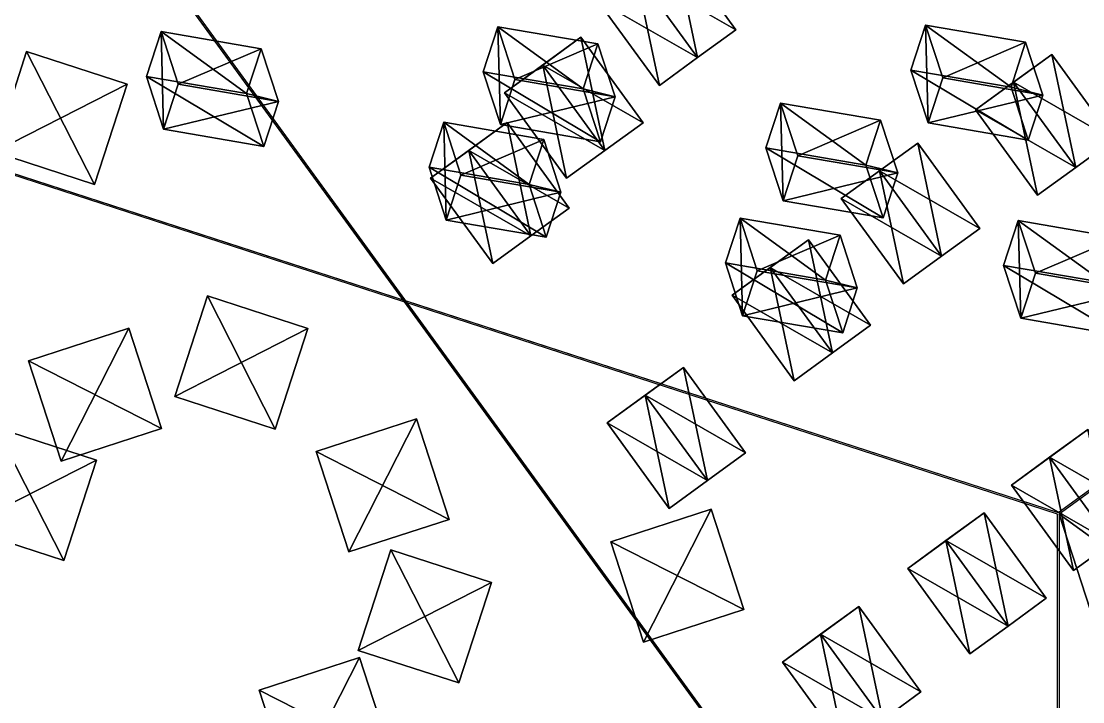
# Model space of a CAD drawing. Header units: metres. Extents: x -324 to 324, y -310 to 311.
# Drawn here: x 63.7 to 164.2, y 99.8 to 164.2 of the extents above; entities that cross this region are included whole.
import ezdxf

# ---------------------------------------------------------------- set-up
doc = ezdxf.new("R2010")
doc.units = ezdxf.units.M

msp = doc.modelspace()

# ---------------------------------------------------------------- linework, layer by layer
for p, q in [((161.80342, 117.557045, -738), (-61.803387, 190.21132, -738)), ((-61.753036, 190.3664, -738.10077), (161.85379, 117.71219, -738.10077)), ((61.803425, 190.21133, -1262), (200, 2.2904767e-05, -1262)), ((200.13191, 0.09591675, -1261.8993), (61.935257, 190.3072, -1261.8992)), ((161.85379, 117.71219, -738.10077), (261.85678, 190.37573, -938.09595)), ((261.97623, 190.21135, -938.0959), (161.96648, 117.557076, -738.10077)), ((161.80338, -117.55707, -738), (161.80342, 117.557045, -738)), ((161.96648, 117.557076, -738.10077), (161.96652, -117.55703, -738.10077))]:
    msp.add_line(p, q)
for points in [[(-61.753036, 190.3664, -738.10077), (161.85379, 117.71219, -738.10077), (261.85678, 190.37573, -938.09595), (261.85687, 190.37584, -938.0958)], [(61.803394, -190.21127, -1262), (61.803425, 190.21133, -1262), (200, 2.2904767e-05, -1262), (200.0001, 0.00012290476, -1261.9999)], [(261.94806, 190.31651, -938.3003), (200.13191, 0.09591675, -1261.8993), (61.935257, 190.3072, -1261.8992), (61.935356, 190.30731, -1261.899)], [(161.96648, 117.557076, -738.10077), (323.78568, 7.632487e-05, -1061.6997), (261.97623, 190.21135, -938.0959), (261.97632, 190.21146, -938.09576)], [(121.86525, 168.88171, -1209.1312), (125.483635, 171.51064, -1200.1871), (131.3615, 163.42046, -1200.1871), (131.3616, 163.42056, -1200.187)], [(125.483635, 171.51064, -1200.1871), (121.86569, 168.88203, -1197.9508), (127.743546, 160.79187, -1197.9508), (127.743645, 160.79198, -1197.9507)], [(127.743546, 160.79187, -1197.9508), (131.3615, 163.42046, -1200.1871), (125.483635, 171.51064, -1200.1871), (125.483734, 171.51074, -1200.187)], [(121.86569, 168.88203, -1197.9508), (118.24731, 166.25313, -1206.8949), (124.12516, 158.16295, -1206.8949), (124.12526, 158.16306, -1206.8948)], [(118.24731, 166.25313, -1206.8949), (121.86525, 168.88171, -1209.1312), (127.7431, 160.79155, -1209.1312), (127.7432, 160.79166, -1209.1311)], [(131.3615, 163.42046, -1200.1871), (127.7431, 160.79155, -1209.1312), (121.86525, 168.88171, -1209.1312), (121.86535, 168.88182, -1209.1311)], [(124.12516, 158.16295, -1206.8949), (127.743546, 160.79187, -1197.9508), (121.86569, 168.88203, -1197.9508), (121.86579, 168.88214, -1197.9507)], [(127.7431, 160.79155, -1209.1312), (124.12516, 158.16295, -1206.8949), (118.24731, 166.25313, -1206.8949), (118.247406, 166.25323, -1206.8948)], [(157.40355, 157.98523, -804.1198), (147.93138, 159.6097, -801.35596), (149.31331, 163.86285, -799.1196), (149.31342, 163.86296, -799.1195)], [(149.31331, 163.86285, -799.1196), (147.93138, 159.6097, -801.35596), (149.55585, 154.6093, -792.8496), (149.55595, 154.6094, -792.8495)], [(149.55585, 154.6093, -792.8496), (150.93779, 158.86246, -790.61334), (149.31331, 163.86285, -799.1196), (149.31342, 163.86296, -799.1195)], [(158.78549, 162.23839, -801.88354), (149.31331, 163.86285, -799.1196), (150.93779, 158.86246, -790.61334), (150.9379, 158.86256, -790.6132)], [(149.31331, 163.86285, -799.1196), (158.78549, 162.23839, -801.88354), (157.40355, 157.98523, -804.1198), (157.40366, 157.98534, -804.1197)], [(85.04817, 157.38434, -758.2644), (75.576, 159.0088, -755.50055), (76.957924, 163.26196, -753.2642), (76.95802, 163.26207, -753.2641)], [(76.957924, 163.26196, -753.2642), (75.576, 159.0088, -755.50055), (77.20047, 154.0084, -746.9942), (77.20057, 154.00851, -746.9941)], [(77.20047, 154.0084, -746.9942), (78.5824, 158.26157, -744.75793), (76.957924, 163.26196, -753.2642), (76.95802, 163.26207, -753.2641)], [(86.4301, 161.6375, -756.02814), (76.957924, 163.26196, -753.2642), (78.5824, 158.26157, -744.75793), (78.5825, 158.26167, -744.7578)], [(76.957924, 163.26196, -753.2642), (86.4301, 161.6375, -756.02814), (85.04817, 157.38434, -758.2644), (85.04827, 157.38445, -758.2643)], [(116.918526, 157.82771, -778.8022), (107.44635, 159.45218, -776.0383), (108.82828, 163.70534, -773.802), (108.82838, 163.70544, -773.8019)], [(108.82828, 163.70534, -773.802), (107.44635, 159.45218, -776.0383), (109.070816, 154.45178, -767.532), (109.070915, 154.45189, -767.53186)], [(109.070816, 154.45178, -767.532), (110.45275, 158.70494, -765.2957), (108.82828, 163.70534, -773.802), (108.82838, 163.70544, -773.8019)], [(118.30046, 162.08087, -776.5659), (108.82828, 163.70534, -773.802), (110.45275, 158.70494, -765.2957), (110.45285, 158.70505, -765.2956)], [(108.82828, 163.70534, -773.802), (118.30046, 162.08087, -776.5659), (116.918526, 157.82771, -778.8022), (116.918625, 157.82782, -778.80206)], [(127.7431, 160.79155, -1209.1312), (131.3615, 163.42046, -1200.1871), (127.743546, 160.79187, -1197.9508), (127.743645, 160.79198, -1197.9507)], [(109.465324, 157.45366, -1231.4458), (113.08371, 160.08257, -1222.5017), (116.70165, 162.71117, -1224.738), (116.70175, 162.71127, -1224.7379)], [(116.70165, 162.71117, -1224.738), (113.08327, 160.08224, -1233.6821), (109.465324, 157.45366, -1231.4458), (109.46542, 157.45377, -1231.4457)], [(110.45275, 158.70494, -765.2957), (119.92493, 157.08047, -768.0596), (118.30046, 162.08087, -776.5659), (118.30056, 162.08098, -776.5658)], [(113.08327, 160.08224, -1233.6821), (116.70165, 162.71117, -1224.738), (122.579506, 154.62099, -1224.738), (122.579605, 154.6211, -1224.7379)], [(116.70165, 162.71117, -1224.738), (113.08371, 160.08257, -1222.5017), (118.96156, 151.9924, -1222.5017), (118.96166, 151.99251, -1222.5016)], [(118.96156, 151.9924, -1222.5017), (122.579506, 154.62099, -1224.738), (116.70165, 162.71117, -1224.738), (116.70175, 162.71127, -1224.7379)], [(116.918526, 157.82771, -778.8022), (118.30046, 162.08087, -776.5659), (119.92493, 157.08047, -768.0596), (119.925026, 157.08058, -768.05945)], [(150.93779, 158.86246, -790.61334), (160.40996, 157.23799, -793.3772), (158.78549, 162.23839, -801.88354), (158.7856, 162.2385, -801.8834)], [(157.40355, 157.98523, -804.1198), (158.78549, 162.23839, -801.88354), (160.40996, 157.23799, -793.3772), (160.41006, 157.2381, -793.3771)], [(61.142685, 151.86108, -1265.5), (64.23286, 161.37166, -1265.5), (64.23286, 161.37166, -1270.5), (64.232956, 161.37177, -1270.4999)], [(64.23286, 161.37166, -1265.5), (61.142685, 151.86108, -1265.5), (70.65325, 148.77092, -1265.5), (70.65335, 148.77103, -1265.4999)], [(61.142685, 151.86108, -1270.5), (64.23286, 161.37166, -1270.5), (73.74342, 158.2815, -1270.5), (73.74352, 158.2816, -1270.4999)], [(64.23286, 161.37166, -1270.5), (61.142685, 151.86108, -1270.5), (61.142685, 151.86108, -1265.5), (61.142784, 151.86119, -1265.4999)], [(70.65325, 148.77092, -1265.5), (73.74342, 158.2815, -1265.5), (64.23286, 161.37166, -1265.5), (64.232956, 161.37177, -1265.4999)], [(73.74342, 158.2815, -1265.5), (73.74342, 158.2815, -1270.5), (64.23286, 161.37166, -1270.5), (64.232956, 161.37177, -1270.4999)], [(64.23286, 161.37166, -1270.5), (64.23286, 161.37166, -1265.5), (73.74342, 158.2815, -1265.5), (73.74352, 158.2816, -1265.4999)], [(78.5824, 158.26157, -744.75793), (88.05457, 156.6371, -747.5218), (86.4301, 161.6375, -756.02814), (86.4302, 161.6376, -756.028)], [(85.04817, 157.38434, -758.2644), (86.4301, 161.6375, -756.02814), (88.05457, 156.6371, -747.5218), (88.05467, 156.6372, -747.52167)], [(127.743546, 160.79187, -1197.9508), (124.12516, 158.16295, -1206.8949), (127.7431, 160.79155, -1209.1312), (127.7432, 160.79166, -1209.1311)], [(154.02928, 155.83817, -1161.2476), (157.64767, 158.46707, -1152.3035), (161.26562, 161.09567, -1154.5398), (161.26573, 161.09578, -1154.5397)], [(161.26562, 161.09567, -1154.5398), (157.64723, 158.46675, -1163.4839), (154.02928, 155.83817, -1161.2476), (154.02939, 155.83827, -1161.2474)], [(157.64723, 158.46675, -1163.4839), (161.26562, 161.09567, -1154.5398), (167.14348, 153.0055, -1154.5398), (167.14359, 153.0056, -1154.5397)], [(161.26562, 161.09567, -1154.5398), (157.64767, 158.46707, -1152.3035), (163.52553, 150.3769, -1152.3035), (163.52563, 150.37701, -1152.3033)], [(163.52553, 150.3769, -1152.3035), (167.14348, 153.0055, -1154.5398), (161.26562, 161.09567, -1154.5398), (161.26573, 161.09578, -1154.5397)], [(113.08371, 160.08257, -1222.5017), (109.465324, 157.45366, -1231.4458), (115.34318, 149.36348, -1231.4458), (115.34328, 149.36359, -1231.4457)], [(109.465324, 157.45366, -1231.4458), (113.08327, 160.08224, -1233.6821), (118.96112, 151.99208, -1233.6821), (118.96122, 151.99219, -1233.682)], [(122.579506, 154.62099, -1224.738), (118.96112, 151.99208, -1233.6821), (113.08327, 160.08224, -1233.6821), (113.08337, 160.08235, -1233.682)], [(115.34318, 149.36348, -1231.4458), (118.96156, 151.9924, -1222.5017), (113.08371, 160.08257, -1222.5017), (113.08381, 160.08267, -1222.5016)], [(86.672646, 152.38394, -749.7581), (77.20047, 154.0084, -746.9942), (75.576, 159.0088, -755.50055), (75.576096, 159.00891, -755.5004)], [(75.576, 159.0088, -755.50055), (85.04817, 157.38434, -758.2644), (86.672646, 152.38394, -749.7581), (86.672745, 152.38405, -749.758)], [(118.543, 152.82732, -770.2959), (109.070816, 154.45178, -767.532), (107.44635, 159.45218, -776.0383), (107.44645, 159.45229, -776.0382)], [(107.44635, 159.45218, -776.0383), (116.918526, 157.82771, -778.8022), (118.543, 152.82732, -770.2959), (118.5431, 152.82742, -770.2958)], [(159.02803, 152.98483, -795.6135), (149.55585, 154.6093, -792.8496), (147.93138, 159.6097, -801.35596), (147.93149, 159.6098, -801.35583)], [(147.93138, 159.6097, -801.35596), (157.40355, 157.98523, -804.1198), (159.02803, 152.98483, -795.6135), (159.02814, 152.98494, -795.6134)], [(160.40996, 157.23799, -793.3772), (150.93779, 158.86246, -790.61334), (149.55585, 154.6093, -792.8496), (149.55595, 154.6094, -792.8495)], [(73.74342, 158.2815, -1270.5), (70.65325, 148.77092, -1270.5), (61.142685, 151.86108, -1270.5), (61.142784, 151.86119, -1270.4999)], [(70.65325, 148.77092, -1270.5), (73.74342, 158.2815, -1270.5), (73.74342, 158.2815, -1265.5), (73.74352, 158.2816, -1265.4999)], [(73.74342, 158.2815, -1265.5), (70.65325, 148.77092, -1265.5), (70.65325, 148.77092, -1270.5), (70.65335, 148.77103, -1270.4999)], [(88.05457, 156.6371, -747.5218), (78.5824, 158.26157, -744.75793), (77.20047, 154.0084, -746.9942), (77.20057, 154.00851, -746.9941)], [(119.92493, 157.08047, -768.0596), (110.45275, 158.70494, -765.2957), (109.070816, 154.45178, -767.532), (109.070915, 154.45189, -767.53186)], [(119.92493, 157.08047, -768.0596), (118.543, 152.82732, -770.2959), (116.918526, 157.82771, -778.8022), (116.918625, 157.82782, -778.80206)], [(157.64767, 158.46707, -1152.3035), (154.02928, 155.83817, -1161.2476), (159.90714, 147.74799, -1161.2476), (159.90724, 147.7481, -1161.2474)], [(154.02928, 155.83817, -1161.2476), (157.64723, 158.46675, -1163.4839), (163.52509, 150.37659, -1163.4839), (163.52519, 150.3767, -1163.4838)], [(160.40996, 157.23799, -793.3772), (159.02803, 152.98483, -795.6135), (157.40355, 157.98523, -804.1198), (157.40366, 157.98534, -804.1197)], [(167.14348, 153.0055, -1154.5398), (163.52509, 150.37659, -1163.4839), (157.64723, 158.46675, -1163.4839), (157.64734, 158.46686, -1163.4838)], [(159.90714, 147.74799, -1161.2476), (163.52553, 150.3769, -1152.3035), (157.64767, 158.46707, -1152.3035), (157.64778, 158.46718, -1152.3033)], [(88.05457, 156.6371, -747.5218), (86.672646, 152.38394, -749.7581), (85.04817, 157.38434, -758.2644), (85.04827, 157.38445, -758.2643)], [(109.070816, 154.45178, -767.532), (118.543, 152.82732, -770.2959), (119.92493, 157.08047, -768.0596), (119.925026, 157.08058, -768.05945)], [(118.96112, 151.99208, -1233.6821), (115.34318, 149.36348, -1231.4458), (109.465324, 157.45366, -1231.4458), (109.46542, 157.45377, -1231.4457)], [(149.55585, 154.6093, -792.8496), (159.02803, 152.98483, -795.6135), (160.40996, 157.23799, -793.3772), (160.41006, 157.2381, -793.3771)], [(77.20047, 154.0084, -746.9942), (86.672646, 152.38394, -749.7581), (88.05457, 156.6371, -747.5218), (88.05467, 156.6372, -747.52167)], [(143.67636, 150.61252, -781.615), (134.2042, 152.23698, -778.85114), (135.58612, 156.49014, -776.6148), (135.58623, 156.49025, -776.6147)], [(135.58612, 156.49014, -776.6148), (134.2042, 152.23698, -778.85114), (135.82866, 147.23659, -770.3448), (135.82877, 147.2367, -770.34467)], [(135.82866, 147.23659, -770.3448), (137.2106, 151.48975, -768.1085), (135.58612, 156.49014, -776.6148), (135.58623, 156.49025, -776.6147)], [(145.0583, 154.86568, -779.3787), (135.58612, 156.49014, -776.6148), (137.2106, 151.48975, -768.1085), (137.21071, 151.48985, -768.1084)], [(135.58612, 156.49014, -776.6148), (145.0583, 154.86568, -779.3787), (143.67636, 150.61252, -781.615), (143.67647, 150.61263, -781.61487)], [(163.52509, 150.37659, -1163.4839), (159.90714, 147.74799, -1161.2476), (154.02928, 155.83817, -1161.2476), (154.02939, 155.83827, -1161.2474)], [(137.2106, 151.48975, -768.1085), (146.68277, 149.86528, -770.8724), (145.0583, 154.86568, -779.3787), (145.05841, 154.86578, -779.3786)], [(143.67636, 150.61252, -781.615), (145.0583, 154.86568, -779.3787), (146.68277, 149.86528, -770.8724), (146.68288, 149.86539, -770.87225)], [(111.79507, 148.78494, -758.43787), (102.32289, 150.40941, -755.674), (103.70482, 154.66257, -753.4377), (103.70492, 154.66267, -753.43756)], [(103.70482, 154.66257, -753.4377), (102.32289, 150.40941, -755.674), (103.94736, 145.40901, -747.16766), (103.94746, 145.40912, -747.16754)], [(102.46517, 149.37584, -1252.2659), (106.08356, 152.00475, -1243.3218), (109.7015, 154.63335, -1245.5581), (109.7016, 154.63345, -1245.558)], [(109.7015, 154.63335, -1245.5581), (106.083115, 152.00443, -1254.5022), (102.46517, 149.37584, -1252.2659), (102.46527, 149.37595, -1252.2657)], [(103.94736, 145.40901, -747.16766), (105.32929, 149.66217, -744.9314), (103.70482, 154.66257, -753.4377), (103.70492, 154.66267, -753.43756)], [(113.177, 153.0381, -756.2016), (103.70482, 154.66257, -753.4377), (105.32929, 149.66217, -744.9314), (105.32939, 149.66228, -744.9313)], [(103.70482, 154.66257, -753.4377), (113.177, 153.0381, -756.2016), (111.79507, 148.78494, -758.43787), (111.795166, 148.78505, -758.43774)], [(106.083115, 152.00443, -1254.5022), (109.7015, 154.63335, -1245.5581), (115.57935, 146.54317, -1245.5581), (115.57945, 146.54327, -1245.558)], [(109.7015, 154.63335, -1245.5581), (106.08356, 152.00475, -1243.3218), (111.96141, 143.91458, -1243.3218), (111.96151, 143.91469, -1243.3217)], [(111.96141, 143.91458, -1243.3218), (115.57935, 146.54317, -1245.5581), (109.7015, 154.63335, -1245.5581), (109.7016, 154.63345, -1245.558)], [(118.96112, 151.99208, -1233.6821), (122.579506, 154.62099, -1224.738), (118.96156, 151.9924, -1222.5017), (118.96166, 151.99251, -1222.5016)], [(105.32929, 149.66217, -744.9314), (114.80147, 148.0377, -747.69525), (113.177, 153.0381, -756.2016), (113.1771, 153.03821, -756.2015)], [(111.79507, 148.78494, -758.43787), (113.177, 153.0381, -756.2016), (114.80147, 148.0377, -747.69525), (114.80157, 148.03781, -747.6951)], [(163.52509, 150.37659, -1163.4839), (167.14348, 153.0055, -1154.5398), (163.52553, 150.3769, -1152.3035), (163.52563, 150.37701, -1152.3033)], [(70.65325, 148.77092, -1270.5), (70.65325, 148.77092, -1265.5), (61.142685, 151.86108, -1265.5), (61.142784, 151.86119, -1265.4999)], [(61.142685, 151.86108, -1265.5), (61.142685, 151.86108, -1270.5), (70.65325, 148.77092, -1270.5), (70.65335, 148.77103, -1270.4999)], [(106.08356, 152.00475, -1243.3218), (102.46517, 149.37584, -1252.2659), (108.343025, 141.28566, -1252.2659), (108.343124, 141.28577, -1252.2657)], [(102.46517, 149.37584, -1252.2659), (106.083115, 152.00443, -1254.5022), (111.96097, 143.91426, -1254.5022), (111.96107, 143.91437, -1254.5021)], [(115.57935, 146.54317, -1245.5581), (111.96097, 143.91426, -1254.5022), (106.083115, 152.00443, -1254.5022), (106.08321, 152.00453, -1254.5021)], [(108.343025, 141.28566, -1252.2659), (111.96141, 143.91458, -1243.3218), (106.08356, 152.00475, -1243.3218), (106.08366, 152.00485, -1243.3217)], [(118.96156, 151.9924, -1222.5017), (115.34318, 149.36348, -1231.4458), (118.96112, 151.99208, -1233.6821), (118.96122, 151.99219, -1233.682)], [(145.30084, 145.61212, -773.1087), (135.82866, 147.23659, -770.3448), (134.2042, 152.23698, -778.85114), (134.2043, 152.23709, -778.851)], [(134.2042, 152.23698, -778.85114), (143.67636, 150.61252, -781.615), (145.30084, 145.61212, -773.1087), (145.30095, 145.61223, -773.1086)], [(141.33687, 147.44412, -1191.6484), (144.95526, 150.07303, -1182.7043), (148.57321, 152.70163, -1184.9407), (148.57332, 152.70174, -1184.9406)], [(148.57321, 152.70163, -1184.9407), (144.95482, 150.07271, -1193.8848), (141.33687, 147.44412, -1191.6484), (141.33698, 147.44423, -1191.6483)], [(144.95482, 150.07271, -1193.8848), (148.57321, 152.70163, -1184.9407), (154.45107, 144.61145, -1184.9407), (154.45117, 144.61156, -1184.9406)], [(148.57321, 152.70163, -1184.9407), (144.95526, 150.07303, -1182.7043), (150.83311, 141.98286, -1182.7043), (150.83322, 141.98297, -1182.7042)], [(150.83311, 141.98286, -1182.7043), (154.45107, 144.61145, -1184.9407), (148.57321, 152.70163, -1184.9407), (148.57332, 152.70174, -1184.9406)], [(146.68277, 149.86528, -770.8724), (137.2106, 151.48975, -768.1085), (135.82866, 147.23659, -770.3448), (135.82877, 147.2367, -770.34467)], [(113.41954, 143.78455, -749.9316), (103.94736, 145.40901, -747.16766), (102.32289, 150.40941, -755.674), (102.32299, 150.40952, -755.6739)], [(102.32289, 150.40941, -755.674), (111.79507, 148.78494, -758.43787), (113.41954, 143.78455, -749.9316), (113.41964, 143.78465, -749.93146)], [(135.82866, 147.23659, -770.3448), (145.30084, 145.61212, -773.1087), (146.68277, 149.86528, -770.8724), (146.68288, 149.86539, -770.87225)], [(144.95526, 150.07303, -1182.7043), (141.33687, 147.44412, -1191.6484), (147.21472, 139.35394, -1191.6484), (147.21483, 139.35405, -1191.6483)], [(141.33687, 147.44412, -1191.6484), (144.95482, 150.07271, -1193.8848), (150.83267, 141.98254, -1193.8848), (150.83278, 141.98265, -1193.8846)], [(146.68277, 149.86528, -770.8724), (145.30084, 145.61212, -773.1087), (143.67636, 150.61252, -781.615), (143.67647, 150.61263, -781.61487)], [(154.45107, 144.61145, -1184.9407), (150.83267, 141.98254, -1193.8848), (144.95482, 150.07271, -1193.8848), (144.95493, 150.07281, -1193.8846)], [(147.21472, 139.35394, -1191.6484), (150.83311, 141.98286, -1182.7043), (144.95526, 150.07303, -1182.7043), (144.95537, 150.07314, -1182.7042)], [(163.52553, 150.3769, -1152.3035), (159.90714, 147.74799, -1161.2476), (163.52509, 150.37659, -1163.4839), (163.52519, 150.3767, -1163.4838)], [(111.96097, 143.91426, -1254.5022), (108.343025, 141.28566, -1252.2659), (102.46517, 149.37584, -1252.2659), (102.46527, 149.37595, -1252.2657)], [(114.80147, 148.0377, -747.69525), (105.32929, 149.66217, -744.9314), (103.94736, 145.40901, -747.16766), (103.94746, 145.40912, -747.16754)], [(114.80147, 148.0377, -747.69525), (113.41954, 143.78455, -749.9316), (111.79507, 148.78494, -758.43787), (111.795166, 148.78505, -758.43774)], [(103.94736, 145.40901, -747.16766), (113.41954, 143.78455, -749.9316), (114.80147, 148.0377, -747.69525), (114.80157, 148.03781, -747.6951)], [(150.83267, 141.98254, -1193.8848), (147.21472, 139.35394, -1191.6484), (141.33687, 147.44412, -1191.6484), (141.33698, 147.44423, -1191.6483)], [(111.96097, 143.91426, -1254.5022), (115.57935, 146.54317, -1245.5581), (111.96141, 143.91458, -1243.3218), (111.96151, 143.91469, -1243.3217)], [(139.84515, 139.71887, -758.52905), (130.37299, 141.34334, -755.7652), (131.75491, 145.5965, -753.5289), (131.75502, 145.5966, -753.52875)], [(131.75491, 145.5965, -753.5289), (130.37299, 141.34334, -755.7652), (131.99745, 136.34294, -747.25885), (131.99756, 136.34305, -747.2587)], [(131.99745, 136.34294, -747.25885), (133.3794, 140.5961, -745.0226), (131.75491, 145.5965, -753.5289), (131.75502, 145.5966, -753.52875)], [(141.2271, 143.97203, -756.2928), (131.75491, 145.5965, -753.5289), (133.3794, 140.5961, -745.0226), (133.3795, 140.5962, -745.02246)], [(131.75491, 145.5965, -753.5289), (141.2271, 143.97203, -756.2928), (139.84515, 139.71887, -758.52905), (139.84526, 139.71898, -758.52893)], [(166.17831, 139.4826, -774.3525), (156.70615, 141.10707, -771.5886), (158.08807, 145.36023, -769.3523), (158.08818, 145.36034, -769.3522)], [(158.08807, 145.36023, -769.3523), (156.70615, 141.10707, -771.5886), (158.33061, 136.10667, -763.0823), (158.33072, 136.10678, -763.08215)], [(158.33061, 136.10667, -763.0823), (159.71255, 140.35983, -760.846), (158.08807, 145.36023, -769.3523), (158.08818, 145.36034, -769.3522)], [(167.56026, 143.73576, -772.1162), (158.08807, 145.36023, -769.3523), (159.71255, 140.35983, -760.846), (159.71266, 140.35994, -760.8459)], [(158.08807, 145.36023, -769.3523), (167.56026, 143.73576, -772.1162), (166.17831, 139.4826, -774.3525), (166.17842, 139.48271, -774.35236)], [(111.96141, 143.91458, -1243.3218), (108.343025, 141.28566, -1252.2659), (111.96097, 143.91426, -1254.5022), (111.96107, 143.91437, -1254.5021)], [(133.3794, 140.5961, -745.0226), (142.85156, 138.97163, -747.78644), (141.2271, 143.97203, -756.2928), (141.2272, 143.97214, -756.29266)], [(139.84515, 139.71887, -758.52905), (141.2271, 143.97203, -756.2928), (142.85156, 138.97163, -747.78644), (142.85167, 138.97174, -747.7863)], [(150.83267, 141.98254, -1193.8848), (154.45107, 144.61145, -1184.9407), (150.83311, 141.98286, -1182.7043), (150.83322, 141.98297, -1182.7042)], [(159.71255, 140.35983, -760.846), (169.18472, 138.73537, -763.60986), (167.56026, 143.73576, -772.1162), (167.56036, 143.73587, -772.1161)], [(130.999, 138.27812, -1219.1473), (134.61739, 140.90703, -1210.2032), (138.23534, 143.53563, -1212.4396), (138.23544, 143.53574, -1212.4395)], [(138.23534, 143.53563, -1212.4396), (134.61694, 140.90671, -1221.3837), (130.999, 138.27812, -1219.1473), (130.9991, 138.27823, -1219.1472)], [(134.61694, 140.90671, -1221.3837), (138.23534, 143.53563, -1212.4396), (144.11319, 135.44545, -1212.4396), (144.1133, 135.44556, -1212.4395)], [(138.23534, 143.53563, -1212.4396), (134.61739, 140.90703, -1210.2032), (140.49524, 132.81686, -1210.2032), (140.49535, 132.81697, -1210.2031)], [(140.49524, 132.81686, -1210.2032), (144.11319, 135.44545, -1212.4396), (138.23534, 143.53563, -1212.4396), (138.23544, 143.53574, -1212.4395)], [(150.83311, 141.98286, -1182.7043), (147.21472, 139.35394, -1191.6484), (150.83267, 141.98254, -1193.8848), (150.83278, 141.98265, -1193.8846)], [(141.46964, 134.71848, -750.02277), (131.99745, 136.34294, -747.25885), (130.37299, 141.34334, -755.7652), (130.3731, 141.34344, -755.7651)], [(130.37299, 141.34334, -755.7652), (139.84515, 139.71887, -758.52905), (141.46964, 134.71848, -750.02277), (141.46974, 134.71858, -750.02264)], [(134.61739, 140.90703, -1210.2032), (130.999, 138.27812, -1219.1473), (136.87685, 130.18794, -1219.1473), (136.87695, 130.18805, -1219.1472)], [(130.999, 138.27812, -1219.1473), (134.61694, 140.90671, -1221.3837), (140.4948, 132.81654, -1221.3837), (140.4949, 132.81665, -1221.3835)], [(144.11319, 135.44545, -1212.4396), (140.4948, 132.81654, -1221.3837), (134.61694, 140.90671, -1221.3837), (134.61705, 140.90681, -1221.3835)], [(136.87685, 130.18794, -1219.1473), (140.49524, 132.81686, -1210.2032), (134.61739, 140.90703, -1210.2032), (134.6175, 140.90714, -1210.2031)], [(167.8028, 134.48221, -765.8462), (158.33061, 136.10667, -763.0823), (156.70615, 141.10707, -771.5886), (156.70625, 141.10718, -771.5885)], [(156.70615, 141.10707, -771.5886), (166.17831, 139.4826, -774.3525), (167.8028, 134.48221, -765.8462), (167.8029, 134.48232, -765.84607)], [(142.85156, 138.97163, -747.78644), (133.3794, 140.5961, -745.0226), (131.99745, 136.34294, -747.25885), (131.99756, 136.34305, -747.2587)], [(142.85156, 138.97163, -747.78644), (141.46964, 134.71848, -750.02277), (139.84515, 139.71887, -758.52905), (139.84526, 139.71898, -758.52893)], [(169.18472, 138.73537, -763.60986), (159.71255, 140.35983, -760.846), (158.33061, 136.10667, -763.0823), (158.33072, 136.10678, -763.08215)], [(131.99745, 136.34294, -747.25885), (141.46964, 134.71848, -750.02277), (142.85156, 138.97163, -747.78644), (142.85167, 138.97174, -747.7863)], [(158.33061, 136.10667, -763.0823), (167.8028, 134.48221, -765.8462), (169.18472, 138.73537, -763.60986), (169.18483, 138.73547, -763.60974)], [(78.25615, 128.70175, -1265.5), (81.34632, 138.21233, -1265.5), (81.34632, 138.21233, -1270.5), (81.34642, 138.21243, -1270.4999)], [(81.34632, 138.21233, -1265.5), (78.25615, 128.70175, -1265.5), (87.766716, 125.61159, -1265.5), (87.766815, 125.61169, -1265.4999)], [(78.25615, 128.70175, -1270.5), (81.34632, 138.21233, -1270.5), (90.85689, 135.12216, -1270.5), (90.85699, 135.12227, -1270.4999)], [(81.34632, 138.21233, -1270.5), (78.25615, 128.70175, -1270.5), (78.25615, 128.70175, -1265.5), (78.25625, 128.70186, -1265.4999)], [(87.766716, 125.61159, -1265.5), (90.85689, 135.12216, -1265.5), (81.34632, 138.21233, -1265.5), (81.34642, 138.21243, -1265.4999)], [(90.85689, 135.12216, -1265.5), (90.85689, 135.12216, -1270.5), (81.34632, 138.21233, -1270.5), (81.34642, 138.21243, -1270.4999)], [(81.34632, 138.21233, -1270.5), (81.34632, 138.21233, -1265.5), (90.85689, 135.12216, -1265.5), (90.85699, 135.12227, -1265.4999)], [(140.4948, 132.81654, -1221.3837), (136.87685, 130.18794, -1219.1473), (130.999, 138.27812, -1219.1473), (130.9991, 138.27823, -1219.1472)], [(67.49906, 122.55994, -734.5), (64.40889, 132.07051, -734.5), (73.91946, 135.16068, -734.5), (73.919556, 135.16078, -734.4999)], [(64.40889, 132.07051, -734.5), (64.40889, 132.07051, -729.5), (73.91946, 135.16068, -729.5), (73.919556, 135.16078, -729.4999)], [(77.00963, 125.65011, -729.5), (73.91946, 135.16068, -729.5), (64.40889, 132.07051, -729.5), (64.40899, 132.07062, -729.4999)], [(73.91946, 135.16068, -729.5), (73.91946, 135.16068, -734.5), (64.40889, 132.07051, -734.5), (64.40899, 132.07062, -734.4999)], [(73.91946, 135.16068, -734.5), (77.00963, 125.65011, -734.5), (67.49906, 122.55994, -734.5), (67.49916, 122.560036, -734.4999)], [(77.00963, 125.65011, -734.5), (73.91946, 135.16068, -734.5), (73.91946, 135.16068, -729.5), (73.919556, 135.16078, -729.4999)], [(73.91946, 135.16068, -729.5), (77.00963, 125.65011, -729.5), (77.00963, 125.65011, -734.5), (77.00973, 125.65021, -734.4999)], [(90.85689, 135.12216, -1270.5), (87.766716, 125.61159, -1270.5), (78.25615, 128.70175, -1270.5), (78.25625, 128.70186, -1270.4999)], [(87.766716, 125.61159, -1270.5), (90.85689, 135.12216, -1270.5), (90.85689, 135.12216, -1265.5), (90.85699, 135.12227, -1265.4999)], [(90.85689, 135.12216, -1265.5), (87.766716, 125.61159, -1265.5), (87.766716, 125.61159, -1270.5), (87.766815, 125.61169, -1270.4999)], [(140.4948, 132.81654, -1221.3837), (144.11319, 135.44545, -1212.4396), (140.49524, 132.81686, -1210.2032), (140.49535, 132.81697, -1210.2031)], [(140.49524, 132.81686, -1210.2032), (136.87685, 130.18794, -1219.1473), (140.4948, 132.81654, -1221.3837), (140.4949, 132.81665, -1221.3835)], [(67.49906, 122.55994, -729.5), (64.40889, 132.07051, -729.5), (64.40889, 132.07051, -734.5), (64.40899, 132.07062, -734.4999)], [(64.40889, 132.07051, -729.5), (67.49906, 122.55994, -729.5), (77.00963, 125.65011, -729.5), (77.00973, 125.65021, -729.4999)], [(64.40889, 132.07051, -734.5), (67.49906, 122.55994, -734.5), (67.49906, 122.55994, -729.5), (67.49916, 122.560036, -729.4999)], [(119.17239, 126.184425, -1252.4961), (122.79078, 128.81334, -1243.552), (126.40872, 131.44193, -1245.7883), (126.40882, 131.44203, -1245.7882)], [(126.40872, 131.44193, -1245.7883), (122.79034, 128.81302, -1254.7324), (119.17239, 126.184425, -1252.4961), (119.17249, 126.184525, -1252.496)], [(122.79034, 128.81302, -1254.7324), (126.40872, 131.44193, -1245.7883), (132.28658, 123.35175, -1245.7883), (132.28668, 123.35185, -1245.7882)], [(126.40872, 131.44193, -1245.7883), (122.79078, 128.81334, -1243.552), (128.66864, 120.72317, -1243.552), (128.66875, 120.72327, -1243.5519)], [(128.66864, 120.72317, -1243.552), (132.28658, 123.35175, -1245.7883), (126.40872, 131.44193, -1245.7883), (126.40882, 131.44203, -1245.7882)], [(87.766716, 125.61159, -1270.5), (87.766716, 125.61159, -1265.5), (78.25615, 128.70175, -1265.5), (78.25625, 128.70186, -1265.4999)], [(78.25615, 128.70175, -1265.5), (78.25615, 128.70175, -1270.5), (87.766716, 125.61159, -1270.5), (87.766815, 125.61169, -1270.4999)], [(122.79078, 128.81334, -1243.552), (119.17239, 126.184425, -1252.4961), (125.05025, 118.09425, -1252.4961), (125.05035, 118.09435, -1252.496)], [(119.17239, 126.184425, -1252.4961), (122.79034, 128.81302, -1254.7324), (128.6682, 120.72285, -1254.7324), (128.6683, 120.722946, -1254.7323)], [(132.28658, 123.35175, -1245.7883), (128.6682, 120.72285, -1254.7324), (122.79034, 128.81302, -1254.7324), (122.790436, 128.81313, -1254.7323)], [(125.05025, 118.09425, -1252.4961), (128.66864, 120.72317, -1243.552), (122.79078, 128.81334, -1243.552), (122.79088, 128.81345, -1243.5519)], [(61.327362, 125.76426, -1265.5), (58.23719, 116.25369, -1265.5), (67.74776, 113.16352, -1265.5), (67.747856, 113.16362, -1265.4999)], [(58.23719, 116.25369, -1270.5), (61.327362, 125.76426, -1270.5), (70.83793, 122.67409, -1270.5), (70.83803, 122.67419, -1270.4999)], [(67.74776, 113.16352, -1265.5), (70.83793, 122.67409, -1265.5), (61.327362, 125.76426, -1265.5), (61.32746, 125.76436, -1265.4999)], [(70.83793, 122.67409, -1265.5), (70.83793, 122.67409, -1270.5), (61.327362, 125.76426, -1270.5), (61.32746, 125.76436, -1270.4999)], [(61.327362, 125.76426, -1270.5), (61.327362, 125.76426, -1265.5), (70.83793, 122.67409, -1265.5), (70.83803, 122.67419, -1265.4999)], [(67.49906, 122.55994, -729.5), (67.49906, 122.55994, -734.5), (77.00963, 125.65011, -734.5), (77.00973, 125.65021, -734.4999)], [(77.00963, 125.65011, -734.5), (77.00963, 125.65011, -729.5), (67.49906, 122.55994, -729.5), (67.49916, 122.560036, -729.4999)], [(94.713196, 113.96595, -734.5), (91.623024, 123.47652, -734.5), (101.13359, 126.56669, -734.5), (101.13369, 126.56679, -734.4999)], [(91.623024, 123.47652, -734.5), (91.623024, 123.47652, -729.5), (101.13359, 126.56669, -729.5), (101.13369, 126.56679, -729.4999)], [(104.22376, 117.05612, -729.5), (101.13359, 126.56669, -729.5), (91.623024, 123.47652, -729.5), (91.62312, 123.476616, -729.4999)], [(101.13359, 126.56669, -729.5), (101.13359, 126.56669, -734.5), (91.623024, 123.47652, -734.5), (91.62312, 123.476616, -734.4999)], [(101.13359, 126.56669, -734.5), (104.22376, 117.05612, -734.5), (94.713196, 113.96595, -734.5), (94.713295, 113.96605, -734.4999)], [(104.22376, 117.05612, -734.5), (101.13359, 126.56669, -734.5), (101.13359, 126.56669, -729.5), (101.13369, 126.56679, -729.4999)], [(101.13359, 126.56669, -729.5), (104.22376, 117.05612, -729.5), (104.22376, 117.05612, -734.5), (104.22386, 117.05622, -734.4999)], [(128.6682, 120.72285, -1254.7324), (125.05025, 118.09425, -1252.4961), (119.17239, 126.184425, -1252.4961), (119.17249, 126.184525, -1252.496)], [(157.43553, 120.30941, -1197.4983), (161.05392, 122.93832, -1188.5542), (164.67188, 125.56691, -1190.7905), (164.67198, 125.56701, -1190.7904)], [(164.67188, 125.56691, -1190.7905), (161.05348, 122.937996, -1199.7346), (157.43553, 120.30941, -1197.4983), (157.43564, 120.30951, -1197.4982)], [(161.05348, 122.937996, -1199.7346), (164.67188, 125.56691, -1190.7905), (170.54973, 117.47674, -1190.7905), (170.54984, 117.47684, -1190.7904)], [(164.67188, 125.56691, -1190.7905), (161.05392, 122.93832, -1188.5542), (166.93178, 114.84815, -1188.5542), (166.93188, 114.84825, -1188.5541)], [(70.83793, 122.67409, -1270.5), (67.74776, 113.16352, -1270.5), (58.23719, 116.25369, -1270.5), (58.23729, 116.25379, -1270.4999)], [(67.74776, 113.16352, -1270.5), (70.83793, 122.67409, -1270.5), (70.83793, 122.67409, -1265.5), (70.83803, 122.67419, -1265.4999)], [(70.83793, 122.67409, -1265.5), (67.74776, 113.16352, -1265.5), (67.74776, 113.16352, -1270.5), (67.747856, 113.16362, -1270.4999)], [(94.713196, 113.96595, -729.5), (91.623024, 123.47652, -729.5), (91.623024, 123.47652, -734.5), (91.62312, 123.476616, -734.4999)], [(91.623024, 123.47652, -729.5), (94.713196, 113.96595, -729.5), (104.22376, 117.05612, -729.5), (104.22386, 117.05622, -729.4999)], [(91.623024, 123.47652, -734.5), (94.713196, 113.96595, -734.5), (94.713196, 113.96595, -729.5), (94.713295, 113.96605, -729.4999)], [(128.6682, 120.72285, -1254.7324), (132.28658, 123.35175, -1245.7883), (128.66864, 120.72317, -1243.552), (128.66875, 120.72327, -1243.5519)], [(161.05392, 122.93832, -1188.5542), (157.43553, 120.30941, -1197.4983), (163.31339, 112.21924, -1197.4983), (163.31349, 112.21934, -1197.4982)], [(157.43553, 120.30941, -1197.4983), (161.05348, 122.937996, -1199.7346), (166.93134, 114.84783, -1199.7346), (166.93144, 114.84793, -1199.7345)], [(170.54973, 117.47674, -1190.7905), (166.93134, 114.84783, -1199.7346), (161.05348, 122.937996, -1199.7346), (161.05359, 122.938095, -1199.7345)], [(163.31339, 112.21924, -1197.4983), (166.93178, 114.84815, -1188.5542), (161.05392, 122.93832, -1188.5542), (161.05403, 122.938416, -1188.5541)], [(128.66864, 120.72317, -1243.552), (125.05025, 118.09425, -1252.4961), (128.6682, 120.72285, -1254.7324), (128.6683, 120.722946, -1254.7323)], [(166.93134, 114.84783, -1199.7346), (163.31339, 112.21924, -1197.4983), (157.43553, 120.30941, -1197.4983), (157.43564, 120.30951, -1197.4982)], [(122.61181, 105.4319, -734.5), (119.52164, 114.94247, -734.5), (129.03221, 118.03264, -734.5), (129.03232, 118.03274, -734.4999)], [(119.52164, 114.94247, -734.5), (119.52164, 114.94247, -729.5), (129.03221, 118.03264, -729.5), (129.03232, 118.03274, -729.4999)], [(132.12238, 108.52207, -729.5), (129.03221, 118.03264, -729.5), (119.52164, 114.94247, -729.5), (119.521736, 114.942566, -729.4999)], [(129.03221, 118.03264, -729.5), (129.03221, 118.03264, -734.5), (119.52164, 114.94247, -734.5), (119.521736, 114.942566, -734.4999)], [(129.03221, 118.03264, -734.5), (132.12238, 108.52207, -734.5), (122.61181, 105.4319, -734.5), (122.61191, 105.432, -734.4999)], [(132.12238, 108.52207, -734.5), (129.03221, 118.03264, -734.5), (129.03221, 118.03264, -729.5), (129.03232, 118.03274, -729.4999)], [(129.03221, 118.03264, -729.5), (132.12238, 108.52207, -729.5), (132.12238, 108.52207, -734.5), (132.12248, 108.52217, -734.4999)], [(147.62425, 112.4172, -1222.6481), (151.24265, 115.046104, -1213.704), (154.8606, 117.6747, -1215.9403), (154.8607, 117.6748, -1215.9402)], [(154.8606, 117.6747, -1215.9403), (151.2422, 115.045784, -1224.8844), (147.62425, 112.4172, -1222.6481), (147.62436, 112.4173, -1222.648)], [(151.2422, 115.045784, -1224.8844), (154.8606, 117.6747, -1215.9403), (160.73845, 109.584526, -1215.9403), (160.73856, 109.584625, -1215.9402)], [(154.8606, 117.6747, -1215.9403), (151.24265, 115.046104, -1213.704), (157.1205, 106.95594, -1213.704), (157.1206, 106.95604, -1213.7039)], [(157.1205, 106.95594, -1213.704), (160.73845, 109.584526, -1215.9403), (154.8606, 117.6747, -1215.9403), (154.8607, 117.6748, -1215.9402)], [(161.96648, 117.557076, -738.10077), (161.96652, -117.55703, -738.10077), (261.9763, -190.21126, -938.09595), (261.97638, -190.21115, -938.0958)], [(161.96648, 117.557076, -738.10077), (261.9763, -190.21126, -938.09595), (323.78568, 7.632487e-05, -1061.6997), (323.78577, 0.00017632486, -1061.6996)], [(94.713196, 113.96595, -729.5), (94.713196, 113.96595, -734.5), (104.22376, 117.05612, -734.5), (104.22386, 117.05622, -734.4999)], [(104.22376, 117.05612, -734.5), (104.22376, 117.05612, -729.5), (94.713196, 113.96595, -729.5), (94.713295, 113.96605, -729.4999)], [(67.74776, 113.16352, -1270.5), (67.74776, 113.16352, -1265.5), (58.23719, 116.25369, -1265.5), (58.23729, 116.25379, -1265.4999)], [(58.23719, 116.25369, -1265.5), (58.23719, 116.25369, -1270.5), (67.74776, 113.16352, -1270.5), (67.747856, 113.16362, -1270.4999)], [(122.61181, 105.4319, -729.5), (119.52164, 114.94247, -729.5), (119.52164, 114.94247, -734.5), (119.521736, 114.942566, -734.4999)], [(119.52164, 114.94247, -729.5), (122.61181, 105.4319, -729.5), (132.12238, 108.52207, -729.5), (132.12248, 108.52217, -729.4999)], [(119.52164, 114.94247, -734.5), (122.61181, 105.4319, -734.5), (122.61181, 105.4319, -729.5), (122.61191, 105.432, -729.4999)], [(151.24265, 115.046104, -1213.704), (147.62425, 112.4172, -1222.6481), (153.5021, 104.32703, -1222.6481), (153.50221, 104.327126, -1222.648)], [(147.62425, 112.4172, -1222.6481), (151.2422, 115.045784, -1224.8844), (157.12006, 106.95562, -1224.8844), (157.12016, 106.95572, -1224.8843)], [(160.73845, 109.584526, -1215.9403), (157.12006, 106.95562, -1224.8844), (151.2422, 115.045784, -1224.8844), (151.24231, 115.04588, -1224.8843)], [(153.5021, 104.32703, -1222.6481), (157.1205, 106.95594, -1213.704), (151.24265, 115.046104, -1213.704), (151.24275, 115.0462, -1213.7039)], [(166.93178, 114.84815, -1188.5542), (163.31339, 112.21924, -1197.4983), (166.93134, 114.84783, -1199.7346), (166.93144, 114.84793, -1199.7345)], [(95.62068, 104.64857, -1265.5), (98.71085, 114.159134, -1265.5), (98.71085, 114.159134, -1270.5), (98.71095, 114.15923, -1270.4999)], [(98.71085, 114.159134, -1265.5), (95.62068, 104.64857, -1265.5), (105.13125, 101.558395, -1265.5), (105.13135, 101.558495, -1265.4999)], [(95.62068, 104.64857, -1270.5), (98.71085, 114.159134, -1270.5), (108.22142, 111.06896, -1270.5), (108.22152, 111.06906, -1270.4999)], [(98.71085, 114.159134, -1270.5), (95.62068, 104.64857, -1270.5), (95.62068, 104.64857, -1265.5), (95.62078, 104.64867, -1265.4999)], [(105.13125, 101.558395, -1265.5), (108.22142, 111.06896, -1265.5), (98.71085, 114.159134, -1265.5), (98.71095, 114.15923, -1265.4999)], [(108.22142, 111.06896, -1265.5), (108.22142, 111.06896, -1270.5), (98.71085, 114.159134, -1270.5), (98.71095, 114.15923, -1270.4999)], [(98.71085, 114.159134, -1270.5), (98.71085, 114.159134, -1265.5), (108.22142, 111.06896, -1265.5), (108.22152, 111.06906, -1265.4999)], [(157.12006, 106.95562, -1224.8844), (153.5021, 104.32703, -1222.6481), (147.62425, 112.4172, -1222.6481), (147.62436, 112.4173, -1222.648)], [(108.22142, 111.06896, -1270.5), (105.13125, 101.558395, -1270.5), (95.62068, 104.64857, -1270.5), (95.62078, 104.64867, -1270.4999)], [(105.13125, 101.558395, -1270.5), (108.22142, 111.06896, -1270.5), (108.22142, 111.06896, -1265.5), (108.22152, 111.06906, -1265.4999)], [(108.22142, 111.06896, -1265.5), (105.13125, 101.558395, -1265.5), (105.13125, 101.558395, -1270.5), (105.13135, 101.558495, -1270.4999)], [(157.12006, 106.95562, -1224.8844), (160.73845, 109.584526, -1215.9403), (157.1205, 106.95594, -1213.704), (157.1206, 106.95604, -1213.7039)], [(122.61181, 105.4319, -729.5), (122.61181, 105.4319, -734.5), (132.12238, 108.52207, -734.5), (132.12248, 108.52217, -734.4999)], [(132.12238, 108.52207, -734.5), (132.12238, 108.52207, -729.5), (122.61181, 105.4319, -729.5), (122.61191, 105.432, -729.4999)], [(135.76323, 103.54503, -1252.2659), (139.38162, 106.173935, -1243.3218), (142.99957, 108.80253, -1245.5581), (142.99968, 108.80263, -1245.558)], [(142.99957, 108.80253, -1245.5581), (139.38118, 106.173615, -1254.5022), (135.76323, 103.54503, -1252.2659), (135.76334, 103.54513, -1252.2657)], [(139.38118, 106.173615, -1254.5022), (142.99957, 108.80253, -1245.5581), (148.87743, 100.71236, -1245.5581), (148.87753, 100.712456, -1245.558)], [(142.99957, 108.80253, -1245.5581), (139.38162, 106.173935, -1243.3218), (145.25948, 98.08377, -1243.3218), (145.25958, 98.08387, -1243.3217)], [(145.25948, 98.08377, -1243.3218), (148.87743, 100.71236, -1245.5581), (142.99957, 108.80253, -1245.5581), (142.99968, 108.80263, -1245.558)], [(157.1205, 106.95594, -1213.704), (153.5021, 104.32703, -1222.6481), (157.12006, 106.95562, -1224.8844), (157.12016, 106.95572, -1224.8843)], [(139.38162, 106.173935, -1243.3218), (135.76323, 103.54503, -1252.2659), (141.64108, 95.45486, -1252.2659), (141.64119, 95.454956, -1252.2657)], [(135.76323, 103.54503, -1252.2659), (139.38118, 106.173615, -1254.5022), (145.25903, 98.08345, -1254.5022), (145.25914, 98.08355, -1254.5021)], [(148.87743, 100.71236, -1245.5581), (145.25903, 98.08345, -1254.5022), (139.38118, 106.173615, -1254.5022), (139.38129, 106.17371, -1254.5021)], [(141.64108, 95.45486, -1252.2659), (145.25948, 98.08377, -1243.3218), (139.38162, 106.173935, -1243.3218), (139.38173, 106.174034, -1243.3217)], [(105.13125, 101.558395, -1270.5), (105.13125, 101.558395, -1265.5), (95.62068, 104.64857, -1265.5), (95.62078, 104.64867, -1265.4999)], [(95.62068, 104.64857, -1265.5), (95.62068, 104.64857, -1270.5), (105.13125, 101.558395, -1270.5), (105.13135, 101.558495, -1270.4999)], [(89.33007, 91.36899, -734.5), (86.2399, 100.879555, -734.5), (95.750465, 103.96973, -734.5), (95.750565, 103.969826, -734.4999)], [(86.2399, 100.879555, -734.5), (86.2399, 100.879555, -729.5), (95.750465, 103.96973, -729.5), (95.750565, 103.969826, -729.4999)], [(98.84064, 94.45916, -729.5), (95.750465, 103.96973, -729.5), (86.2399, 100.879555, -729.5), (86.24, 100.879654, -729.4999)], [(95.750465, 103.96973, -729.5), (95.750465, 103.96973, -734.5), (86.2399, 100.879555, -734.5), (86.24, 100.879654, -734.4999)], [(95.750465, 103.96973, -734.5), (98.84064, 94.45916, -734.5), (89.33007, 91.36899, -734.5), (89.33017, 91.36909, -734.4999)], [(98.84064, 94.45916, -734.5), (95.750465, 103.96973, -734.5), (95.750465, 103.96973, -729.5), (95.750565, 103.969826, -729.4999)], [(95.750465, 103.96973, -729.5), (98.84064, 94.45916, -729.5), (98.84064, 94.45916, -734.5), (98.84074, 94.45926, -734.4999)], [(145.25903, 98.08345, -1254.5022), (141.64108, 95.45486, -1252.2659), (135.76323, 103.54503, -1252.2659), (135.76334, 103.54513, -1252.2657)], [(89.33007, 91.36899, -729.5), (86.2399, 100.879555, -729.5), (86.2399, 100.879555, -734.5), (86.24, 100.879654, -734.4999)], [(86.2399, 100.879555, -729.5), (89.33007, 91.36899, -729.5), (98.84064, 94.45916, -729.5), (98.84074, 94.45926, -729.4999)], [(86.2399, 100.879555, -734.5), (89.33007, 91.36899, -734.5), (89.33007, 91.36899, -729.5), (89.33017, 91.36909, -729.4999)], [(145.25903, 98.08345, -1254.5022), (148.87743, 100.71236, -1245.5581), (145.25948, 98.08377, -1243.3218), (145.25958, 98.08387, -1243.3217)]]:
    msp.add_3dface(points)

doc.saveas('drawing.dxf')
